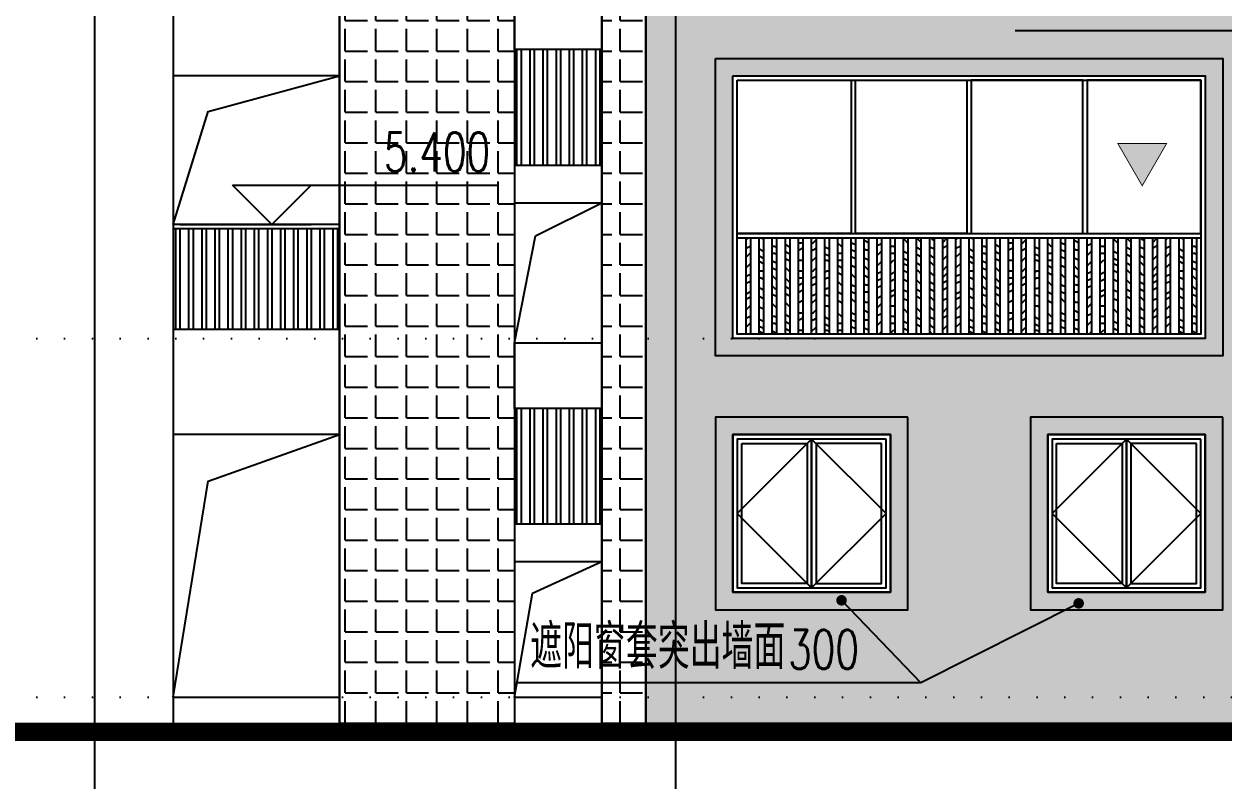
# Model space of a CAD drawing. Header units: millimetres. Extents: x -1048436 to -185795, y -983427 to 400387.
# Drawn here: x -742620 to -728902, y -742150 to -733501 of the extents above; entities that cross this region are included whole.
import ezdxf

# ---------------------------------------------------------------- set-up
doc = ezdxf.new("R2010")
doc.units = ezdxf.units.MM
doc.header["$LTSCALE"] = 500
doc.linetypes.add('A-FP_05$0$pln_L5$0$Col_L4$0$PHANTOM', pattern=[63.50000000000001, 31.75, -6.35, 6.35, -6.35, 6.35, -6.35])
doc.linetypes.add('DOT', pattern=[6.35, 0, -6.35])
for name, color, linetype in [('DIM_ELEV', 3, 'Continuous'), ('PUB_TEXT', 7, 'Continuous'), ('建-填充', 9, 'Continuous'), ('建-文字', 4, 'Continuous'), ('建-楼梯-扶手栏杆', 3, 'Continuous'), ('建-窗', 135, 'Continuous'), ('建-符号', 13, 'Continuous'), ('建-符号-引出', 150, 'Continuous'), ('楼层虚线', 1, 'Continuous')]:
    doc.layers.add(name, color=color, linetype=linetype)
doc.layers.add('建-非打-01', color=6, linetype='Continuous', plot=False)
doc.styles.add('_TCH_DIM', font='SIMPLEX', dxfattribs={"bigfont": 'GBCBIG'})

# ---------------------------------------------------------------- blocks, each defined once
blk = doc.blocks.new('jhgjds')
at = {"layer": '建-填充', "linetype": 'A-FP_05$0$pln_L5$0$Col_L4$0$PHANTOM'}
h = blk.add_hatch(dxfattribs=at)
h.set_pattern_fill('木纹01', color=256, scale=200.0000000000001, angle=-97.24752618548152)
h.set_pattern_definition([(359.9999999849308, (639.9999999999418, -1.684529706835747e-07), (800.0000002104064, 799.9999997895939), [40.00000000000001, -760.0000000000001]), (359.9999999849308, (80.00000002101297, 79.99999997904524), (800.0000002104064, 799.9999997895939), [80.00000000000001, -720.0000000000001]), (359.9999999849308, (600.0000000314903, 119.9999998422572), (800.0000002104064, 799.9999997895939), [40.00000000000001, -760.0000000000001]), (359.9999999849308, (120.0000000525615, 199.999999968335), (800.0000002104064, 799.9999997895939), [40.00000000000001, -760.0000000000001]), (359.9999999849308, (600.0000000630389, 239.9999998422572), (800.0000002104064, 799.9999997895939), [40.00000000000001, -760.0000000000001]), (359.9999999849308, (160.0000000736327, 279.9999999579741), (800.0000002104064, 799.9999997895939), [40.00000000000001, -760.0000000000001]), (359.9999999849308, (600.0000000841683, 319.9999998421408), (800.0000002104064, 799.9999997895939), [40.00000000000001, -760.0000000000001]), (359.9999999849308, (160.000000105123, 399.9999999578577), (800.0000002104064, 799.9999997895939), [40.00000000000001, -440.0000000000002, 40.00000000000001, -280.0000000000001]), (359.9999999849308, (160.0000001262524, 479.9999999578577), (800.0000002104064, 799.9999997895939), [80.00000000000001, -400.0000000000001, 40.00000000000001, -280.0000000000001]), (359.9999999849308, (120.0000001577428, 599.9999999684514), (800.0000002104064, 799.9999997895939), [40.00000000000001, -120, 40.00000000000001, -320.0000000000001, 40.00000000000001, -240.0000000000001]), (359.9999999849308, (80.00000017881393, 679.9999999789288), (800.0000002104064, 799.9999997895939), [40.00000000000001, -160, 80.00000000000001, -520.0000000000001]), (359.9999999849308, (600.0000001893495, 719.9999998422572), (800.0000002104064, 799.9999997895939), [40.00000000000001, -760.0000000000001]), (359.9999999849308, (80.00000019988511, 759.9999999790452), (800.0000002104064, 799.9999997895939), [40.00000000000001, -200.0000000000001, 40.00000000000001, -520.0000000000001]), (44.99999998493076, (-5.820766091346741e-11, 0), (2.1040645492576e-07, 800.00000001522), [113.1368, -1018.2340496]), (44.99999998493076, (680, -1.789303496479988e-07), (2.1040645492576e-07, 800.00000001522), [226.2741600000001, -905.0966896000002]), (44.99999998493076, (680.0000001051812, 399.9999998211861), (2.1040645492576e-07, 800.00000001522), [56.56800000000002, -1074.8028496]), (44.99999998493076, (1.261942088603973e-07, 480), (2.1040645492576e-07, 800.00000001522), [169.7056, -961.6652496000003]), (44.99999998493076, (680.0000001261942, 479.9999998210697), (2.1040645492576e-07, 800.00000001522), [282.84272, -848.5281296000003]), (44.99999998493076, (680.0000001577428, 599.9999998211861), (2.1040645492576e-07, 800.00000001522), [169.7056, -961.6652496000003]), (314.9999999849308, (520.0000001788139, 679.9999998633284), (800.00000001522, -2.104065401908883e-07), [56.568, -1074.8028496]), (314.9999999849308, (240.0000000105356, 39.9999999369029), (800.00000001522, -2.104065401908883e-07), [113.1368, -1018.2340496]), (314.9999999849308, (280.0000000947039, 359.9999999263091), (800.00000001522, -2.104065401908883e-07), [113.1368, -1018.2340496]), (314.9999999849308, (520.0000000525615, 199.9999998633284), (800.00000001522, -2.104065401908883e-07), [113.1368, -1018.2340496]), (314.9999999849308, (480.0000001367298, 519.9999998738058), (800.00000001522, -2.104065401908883e-07), [113.1368, -1018.2340496]), (314.9999999849308, (520.000000157801, 599.999999863212), (800.00000001522, -2.104065401908883e-07), [169.7056, -961.6652496]), (314.9999999849308, (320.0000000315486, 119.9999999158317), (800.00000001522, -2.104065401908883e-07), [169.7056, -961.6652496]), (314.9999999849308, (440.0000000420841, 159.9999998842832), (800.00000001522, -2.104065401908883e-07), [169.7056, -961.6652496]), (314.9999999849308, (320.0000001156586, 439.9999999158317), (800.00000001522, -2.104065401908883e-07), [169.7056, -961.6652496]), (314.9999999849308, (400.0000001262524, 479.999999894877), (800.00000001522, -2.104065401908883e-07), [169.7056, -961.6652496]), (26.56505118493074, (40.00000004202593, 159.9999999894062), (800.0000000000755, 1.096452137971937e-07), [89.44271200000001, -1699.411664000001]), (26.56505118493074, (640.0000000315486, 119.999999831547), (800.0000000000755, 1.096452137971937e-07), [357.77088, -1431.0835016]), (26.56505118493074, (640.0000000630389, 239.9999998316634), (800.0000000000755, 1.096452137971937e-07), [357.77088, -1431.0835016]), (26.56505118493074, (640.0000000841101, 319.9999998316634), (800.0000000000755, 1.096452137971937e-07), [357.7712000000001, -536.0000000000001, 178.888, -716.1951816000002]), (26.56505118493074, (720.0000001157168, 439.9999998107087), (800.0000000000755, 1.096452137971937e-07), [89.44271200000001, -1699.411664000001]), (26.56505118493074, (1.893495209515095e-07, 720), (800.0000000000755, 1.096452137971937e-07), [89.44271200000001, -1699.411664000001]), (26.56505118493074, (640.0000001893495, 719.9999998317799), (800.0000000000755, 1.096452137971937e-07), [178.88544, -1609.968941600001]), (333.4349487849308, (440, -1.157168298959732e-07), (800.0000000000754, -5.304584789200817e-07), [178.88544, -1609.968941600001]), (333.4349487849308, (160.0000000525615, 199.9999999578577), (800.0000000000754, -5.304584789200817e-07), [178.88544, -1609.968941600001]), (333.4349487849308, (160.000000021013, 79.99999995797407), (800.0000000000754, -5.304584789200817e-07), [89.44271200000001, -1699.4089416]), (333.4349487849308, (200.0000000736327, 279.9999999473803), (800.0000000000754, -5.304584789200817e-07), [268.3281600000001, -1520.5262216]), (333.4349487849308, (360.0000000736327, 279.9999999053543), (800.0000000000754, -5.304584789200817e-07), [178.88544, -1609.968941600001]), (333.4349487849308, (440.0000000841101, 319.9999998842832), (800.0000000000754, -5.304584789200817e-07), [178.88544, -1609.968941600001]), (333.4349487849308, (200.0000001051812, 399.9999999473803), (800.0000000000754, -5.304584789200817e-07), [89.44271200000001, -1699.4089416]), (333.4349487849308, (240.0000001261942, 479.9999999369029), (800.0000000000754, -5.304584789200817e-07), [89.44271200000001, -1699.4089416]), (333.4349487849308, (560.0000001682783, 639.9999998527346), (800.0000000000754, -5.304584789200817e-07), [89.44271200000001, -1699.4089416]), (333.4349487849308, (520.0000000947039, 359.9999998633284), (800.0000000000754, -5.304584789200817e-07), [89.44271200000001, -1699.4089416]), (333.4349487849308, (160.000000157801, 599.9999999579741), (800.0000000000754, -5.304584789200817e-07), [268.3281600000001, -1520.5262216]), (333.4349487849308, (120.0000001787557, 679.999999968335), (800.0000000000754, -5.304584789200817e-07), [178.88544, -1609.968941600001]), (333.4349487849308, (560.0000001157168, 439.9999998527346), (800.0000000000754, -5.304584789200817e-07), [89.44000000000001, -804.9600000000003, 89.44000000000001, -805.0143816000002]), (333.4349487849308, (320.0000001577428, 599.9999999158317), (800.0000000000754, -5.304584789200817e-07), [178.88544, -1609.968941600001]), (333.4349487849308, (360.0000001787557, 679.9999999053543), (800.0000000000754, -5.304584789200817e-07), [178.88544, -1609.968941600001]), (333.4349487849308, (120.0000001998269, 759.9999999685679), (800.0000000000754, -5.304584789200817e-07), [178.88544, -1609.968941600001]), (333.4349487849308, (360.0000001998269, 759.9999999053543), (800.0000000000754, -5.304584789200817e-07), [178.88544, -1609.968941600001])])
h.paths.add_polyline_path([(29550.00000576105, -102338.5798154261), (29600.00000576099, -102338.5798154263), (29600.00000576105, -103438.5798159393), (29550.00000576105, -103438.5798159392)])
h.paths.add_polyline_path([(29400.00000576099, -102338.5798154187), (29450.00000576093, -102338.5798154188), (29450.00000576099, -103438.5798159319), (29400.00000576099, -103438.5798159317)])
h.paths.add_polyline_path([(29250.00000576099, -102338.5798154112), (29300.00000576093, -102338.5798154114), (29300.00000576099, -103438.5798159244), (29250.00000576099, -103438.5798159244)])
h.paths.add_polyline_path([(29100.0000057611, -102338.5798154008), (29150.00000576099, -102338.5798154008), (29150.00000576099, -103438.5798159139), (29100.0000057611, -103438.5798159138)])
h.paths.add_polyline_path([(28950.0000057611, -102338.5798153933), (29000.00000576099, -102338.5798153934), (29000.00000576099, -103438.5798159065), (28950.0000057611, -103438.5798159064)])
h.paths.add_polyline_path([(28800.00000576105, -102338.5798153827), (28850.00000576105, -102338.5798153827), (28850.0000057611, -103438.579815896), (28800.0000057611, -103438.5798158959)])
h.paths.add_polyline_path([(28650.00000576099, -102338.5798153721), (28700.00000576099, -102338.5798153722), (28700.00000576099, -103438.5798158853), (28650.00000576105, -103438.5798158853)])
h.paths.add_polyline_path([(28500.00000576093, -102338.5798153615), (28550.00000576087, -102338.5798153616), (28550.00000576093, -103438.5798158748), (28500.00000576099, -103438.5798158747)])
h.paths.add_polyline_path([(28350.00000576087, -102338.5798153509), (28400.00000576087, -102338.5798153509), (28400.00000576087, -103438.579815864), (28350.00000576087, -103438.579815864)])
h.paths.add_polyline_path([(28200.00000576087, -102338.5798153403), (28250.00000576081, -102338.5798153405), (28250.00000576087, -103438.5798158535), (28200.00000576093, -103438.5798158536)])
h.paths.add_polyline_path([(28050.00000576087, -102338.5798152026), (28100.00000576087, -102338.5798152026), (28100.00000576087, -103438.5798157158), (28050.00000576087, -103438.5798157158)])
h.paths.add_polyline_path([(27900.00000576075, -102338.5798153192), (27950.00000576075, -102338.5798153192), (27950.00000576075, -103438.5798158322), (27900.00000576081, -103438.5798158323)])
h.paths.add_polyline_path([(27750.0000057607, -102338.5798153086), (27800.0000057607, -102338.5798153086), (27800.0000057607, -103438.5798158217), (27750.00000576075, -103438.5798158216)])
h.paths.add_polyline_path([(27600.00000576064, -102338.5798152027), (27650.00000576064, -102338.5798152026), (27650.00000576064, -103438.5798157159), (27600.00000576064, -103438.5798157158)])
h.paths.add_polyline_path([(27450.00000576064, -102338.5798152842), (27500.00000576058, -102338.5798152843), (27500.00000576064, -103438.5798157974), (27450.0000057607, -103438.5798157973)])
h.paths.add_polyline_path([(27300.00000576064, -102338.5798154008), (27350.00000576058, -102338.5798154008), (27350.00000576058, -103438.5798159139), (27300.00000576064, -103438.5798159138)])
h.paths.add_polyline_path([(27150.00000576064, -102338.5798153933), (27200.00000576058, -102338.5798153934), (27200.00000576058, -103438.5798159065), (27150.0000057607, -103438.5798159065)])
h.paths.add_polyline_path([(27000.00000576064, -102338.5798153827), (27050.00000576064, -102338.5798153828), (27050.00000576058, -103438.5798158959), (27000.00000576064, -103438.5798158959)])
h.paths.add_polyline_path([(26850.00000576058, -102338.5798153722), (26900.00000576052, -102338.5798153721), (26900.00000576058, -103438.5798158853), (26850.00000576058, -103438.5798158853)])
h.paths.add_polyline_path([(26700.00000576052, -102338.5798153615), (26750.00000576046, -102338.5798153616), (26750.00000576052, -103438.5798158747), (26700.00000576052, -103438.5798158747)])
h.paths.add_polyline_path([(26550.0000057604, -102338.5798153509), (26600.0000057604, -102338.5798153508), (26600.00000576046, -103438.5798158641), (26550.00000576046, -103438.579815864)])
h.paths.add_polyline_path([(26400.00000576046, -102338.5798153405), (26450.0000057604, -102338.5798153405), (26450.0000057604, -103438.5798158535), (26400.00000576052, -103438.5798158536)])
h.paths.add_polyline_path([(26250.0000057604, -102338.5798152026), (26300.0000057604, -102338.5798152026), (26300.0000057604, -103438.5798157158), (26250.00000576046, -103438.5798157158)])
h.paths.add_polyline_path([(26100.00000576035, -102338.5798153192), (26150.00000576029, -102338.5798153192), (26150.00000576035, -103438.5798158323), (26100.0000057604, -103438.5798158322)])
h.paths.add_polyline_path([(25950.00000576029, -102338.5798153084), (26000.00000576023, -102338.5798153086), (26000.00000576029, -103438.5798158217), (25950.00000576029, -103438.5798158217)])
h.paths.add_polyline_path([(25800.00000576017, -102338.5798152026), (25850.00000576017, -102338.5798152027), (25850.00000576017, -103438.5798157159), (25800.00000576023, -103438.5798157158)])
h.paths.add_polyline_path([(25650.00000576023, -102338.5798152842), (25700.00000576017, -102338.5798152842), (25700.00000576017, -103438.5798157974), (25650.00000576023, -103438.5798157974)])
h.paths.add_polyline_path([(25500.00000576023, -102338.5798152768), (25550.00000576017, -102338.5798152769), (25550.00000576017, -103438.5798157899), (25500.00000576029, -103438.5798157899)])
h.paths.add_polyline_path([(25350.00000576023, -102338.5798152661), (25400.00000576023, -102338.5798152662), (25400.00000576017, -103438.5798157793), (25350.00000576029, -103438.5798157792)])
h.paths.add_polyline_path([(25200.00000576017, -102338.5798152101), (25250.00000576006, -102338.5798152101), (25250.00000576011, -103438.5798157231), (25200.00000576017, -103438.5798157231)])
h.paths.add_polyline_path([(25050.00000576017, -102338.5798152027), (25100.00000576011, -102338.5798152027), (25100.00000576017, -103438.5798157159), (25050.00000576017, -103438.5798157159)])
h.paths.add_polyline_path([(24900.00000576006, -102338.5798152343), (24950.00000576006, -102338.5798152343), (24950.00000576006, -103438.5798157474), (24900.00000576006, -103438.5798157473)])
h.paths.add_polyline_path([(24750.00000576006, -102338.5798152238), (24800.00000575994, -102338.5798152238), (24800.00000575994, -103438.579815737), (24750.00000576, -103438.579815737)])
h.paths.add_polyline_path([(24600.00000576006, -102338.5798152098), (24650.00000575994, -102338.57981521), (24650.00000575994, -103438.579815723), (24600.00000576006, -103438.5798157229)])
h.paths.add_polyline_path([(24450.00000576, -102338.5798152025), (24500.00000576, -102338.5798152026), (24500.00000576, -103438.5798157157), (24450.00000576006, -103438.5798157156)])
for p, q in [((24350.00000584766, -102288.5798151989), (29650.00001019303, -102288.5798156034)), ((29699.56021870842, -102288.5798156073), (29700.00001019298, -102288.5798156072)), ((24350.00000584387, -102338.5798151948), (29650.00001018919, -102338.5798155994)), ((29699.56021870463, -102338.5798156032), (29700.00001019303, -102338.5798156031))]:
    blk.add_line(p, q)
for points in [[(24450.00000576, -102338.5798152025), (24500.00000576, -102338.5798152026), (24500.00000576, -103438.5798157157), (24450.00000576006, -103438.5798157156)], [(24600.00000576006, -102338.5798152098), (24650.00000575994, -102338.57981521), (24650.00000575994, -103438.579815723), (24600.00000576006, -103438.5798157229)], [(24750.00000576006, -102338.5798152238), (24800.00000575994, -102338.5798152238), (24800.00000575994, -103438.579815737), (24750.00000576, -103438.579815737)], [(24900.00000576006, -102338.5798152343), (24950.00000576006, -102338.5798152343), (24950.00000576006, -103438.5798157474), (24900.00000576006, -103438.5798157473)], [(25050.00000576017, -102338.5798152027), (25100.00000576011, -102338.5798152027), (25100.00000576017, -103438.5798157159), (25050.00000576017, -103438.5798157159)], [(25200.00000576017, -102338.5798152101), (25250.00000576006, -102338.5798152101), (25250.00000576011, -103438.5798157231), (25200.00000576017, -103438.5798157231)], [(25350.00000576023, -102338.5798152661), (25400.00000576023, -102338.5798152662), (25400.00000576017, -103438.5798157793), (25350.00000576029, -103438.5798157792)], [(25500.00000576023, -102338.5798152768), (25550.00000576017, -102338.5798152769), (25550.00000576017, -103438.5798157899), (25500.00000576029, -103438.5798157899)], [(25650.00000576023, -102338.5798152842), (25700.00000576017, -102338.5798152842), (25700.00000576017, -103438.5798157974), (25650.00000576023, -103438.5798157974)], [(25800.00000576017, -102338.5798152026), (25850.00000576017, -102338.5798152027), (25850.00000576017, -103438.5798157159), (25800.00000576023, -103438.5798157158)], [(25950.00000576029, -102338.5798153084), (26000.00000576023, -102338.5798153086), (26000.00000576029, -103438.5798158217), (25950.00000576029, -103438.5798158217)], [(26100.00000576035, -102338.5798153192), (26150.00000576029, -102338.5798153192), (26150.00000576035, -103438.5798158323), (26100.0000057604, -103438.5798158322)], [(26250.0000057604, -102338.5798152026), (26300.0000057604, -102338.5798152026), (26300.0000057604, -103438.5798157158), (26250.00000576046, -103438.5798157158)], [(26400.00000576046, -102338.5798153405), (26450.0000057604, -102338.5798153405), (26450.0000057604, -103438.5798158535), (26400.00000576052, -103438.5798158536)], [(26550.0000057604, -102338.5798153509), (26600.0000057604, -102338.5798153508), (26600.00000576046, -103438.5798158641), (26550.00000576046, -103438.579815864)], [(26700.00000576052, -102338.5798153615), (26750.00000576046, -102338.5798153616), (26750.00000576052, -103438.5798158747), (26700.00000576052, -103438.5798158747)], [(26850.00000576058, -102338.5798153722), (26900.00000576052, -102338.5798153721), (26900.00000576058, -103438.5798158853), (26850.00000576058, -103438.5798158853)], [(27000.00000576064, -102338.5798153827), (27050.00000576064, -102338.5798153828), (27050.00000576058, -103438.5798158959), (27000.00000576064, -103438.5798158959)], [(27150.00000576064, -102338.5798153933), (27200.00000576058, -102338.5798153934), (27200.00000576058, -103438.5798159065), (27150.0000057607, -103438.5798159065)], [(27300.00000576064, -102338.5798154008), (27350.00000576058, -102338.5798154008), (27350.00000576058, -103438.5798159139), (27300.00000576064, -103438.5798159138)], [(27450.00000576064, -102338.5798152842), (27500.00000576058, -102338.5798152843), (27500.00000576064, -103438.5798157974), (27450.0000057607, -103438.5798157973)], [(27600.00000576064, -102338.5798152027), (27650.00000576064, -102338.5798152026), (27650.00000576064, -103438.5798157159), (27600.00000576064, -103438.5798157158)], [(27750.0000057607, -102338.5798153086), (27800.0000057607, -102338.5798153086), (27800.0000057607, -103438.5798158217), (27750.00000576075, -103438.5798158216)], [(27900.00000576075, -102338.5798153192), (27950.00000576075, -102338.5798153192), (27950.00000576075, -103438.5798158322), (27900.00000576081, -103438.5798158323)], [(28050.00000576087, -102338.5798152026), (28100.00000576087, -102338.5798152026), (28100.00000576087, -103438.5798157158), (28050.00000576087, -103438.5798157158)], [(28200.00000576087, -102338.5798153403), (28250.00000576081, -102338.5798153405), (28250.00000576087, -103438.5798158535), (28200.00000576093, -103438.5798158536)], [(28350.00000576087, -102338.5798153509), (28400.00000576087, -102338.5798153509), (28400.00000576087, -103438.579815864), (28350.00000576087, -103438.579815864)], [(28500.00000576093, -102338.5798153615), (28550.00000576087, -102338.5798153616), (28550.00000576093, -103438.5798158748), (28500.00000576099, -103438.5798158747)], [(28650.00000576099, -102338.5798153721), (28700.00000576099, -102338.5798153722), (28700.00000576099, -103438.5798158853), (28650.00000576105, -103438.5798158853)], [(28800.00000576105, -102338.5798153827), (28850.00000576105, -102338.5798153827), (28850.0000057611, -103438.579815896), (28800.0000057611, -103438.5798158959)], [(28950.0000057611, -102338.5798153933), (29000.00000576099, -102338.5798153934), (29000.00000576099, -103438.5798159065), (28950.0000057611, -103438.5798159064)], [(29100.0000057611, -102338.5798154008), (29150.00000576099, -102338.5798154008), (29150.00000576099, -103438.5798159139), (29100.0000057611, -103438.5798159138)], [(29250.00000576099, -102338.5798154112), (29300.00000576093, -102338.5798154114), (29300.00000576099, -103438.5798159244), (29250.00000576099, -103438.5798159244)], [(29400.00000576099, -102338.5798154187), (29450.00000576093, -102338.5798154188), (29450.00000576099, -103438.5798159319), (29400.00000576099, -103438.5798159317)], [(29550.00000576105, -102338.5798154261), (29600.00000576099, -102338.5798154263), (29600.00000576105, -103438.5798159393), (29550.00000576105, -103438.5798159392)]]:
    blk.add_lwpolyline(points, close=True)
at = {"layer": '建-窗', "linetype": 'Continuous'}
blk.add_line((26975.00000815396, -100538.5798158938), (26975.00000802038, -102288.5798153994), dxfattribs=at)
for points in [[(24100.00000600022, -100288.5798156895), (29900.0000103456, -100288.5798161017), (29900.00001008628, -103688.5798161019), (24100.00000574085, -103688.5798156897)], [(24300.00000598503, -100488.5798157048), (29700.00001033029, -100488.5798160865), (29700.00001010142, -103488.5798160863), (24300.00000575616, -103488.579815705)], [(24350.00000598124, -100538.5798157083), (29650.00001032656, -100538.5798160828), (29650.0000101052, -103438.5798160828), (24350.00000575994, -103438.5798157083)], [(24350.0000059813, -100538.5798157087), (25650.00000706775, -100538.5798157087), (25650.00000706781, -102288.5798152981), (24350.00000598124, -102288.5798152981)], [(25700.00000706775, -100538.5798158022), (26975.00000802043, -100538.5798158022), (26975.00000802049, -102288.5798153993), (25700.00000706775, -102288.5798153993)], [(28300.00000924006, -100538.5798160007), (27025.00000828737, -100538.5798158061), (27025.0000080202, -102288.5798154031), (28300.00000897294, -102288.5798155977)], [(29650.00001032645, -100538.5798161132), (28350.00000924, -100538.5798159147), (28350.00000897289, -102288.5798155043), (29650.00001005939, -102288.5798157026)]]:
    blk.add_lwpolyline(points, close=True, dxfattribs=at)
blk = doc.blocks.new('hgfhfgd')
at = {"layer": '建-窗', "linetype": 'Continuous'}
blk.add_line((31999.99999885354, -47165.44875126961), (31999.9999988536, -48865.44875126984), dxfattribs=at)
for points in [[(32899.99999883556, -47115.44875126972), (31099.99999887164, -47115.44875126961), (31099.99999887159, -48915.44875126949), (32899.99999883544, -48915.44875126972)], [(31149.99999887164, -47165.44875126961), (31999.99999885354, -47165.44875126961), (31999.9999988536, -48865.44875126984), (31149.99999887176, -48865.44875126972)], [(31999.99999885354, -47165.44875126984), (32849.99999883556, -47165.44875126972), (32849.99999883567, -48865.44875126984), (31999.9999988536, -48865.44875126972)], [(31199.9999988717, -47215.44875126972), (31949.9999988536, -47215.44875126972), (31949.99999885354, -48815.44875126961), (31199.99999887176, -48815.44875126961)], [(32799.99999883544, -47215.44875126879), (32049.99999885354, -47215.44875126937), (32049.99999885552, -48815.44875126972), (32799.99999883742, -48815.44875126868)]]:
    blk.add_lwpolyline(points, close=True, dxfattribs=at)
for points in [[(31999.99999885354, -47165.44875126961), (31149.99999887176, -48015.44875126984), (31999.9999988536, -48865.44875126984)], [(31999.99999885348, -47165.44875126972), (32849.99999883637, -48015.44875126856), (31999.99999885564, -48865.44875126996)]]:
    blk.add_lwpolyline(points, dxfattribs=at)
blk = doc.blocks.new('jiuyuanchuang')
at = {"layer": '建-符号'}
h = blk.add_hatch(color=8, dxfattribs=at)
h.dxf.hatch_style = 1
h.paths.add_polyline_path([(4207218.254510779, -3799772.327757978), (4207497.733693653, -3799288.255613585), (4206938.77532791, -3799288.255613586)])
at = {"layer": '建-符号', "color": 0, "const_width": 10}
blk.add_lwpolyline([(4207218.254510779, -3799772.327757978), (4207497.733693653, -3799288.255613585), (4206938.77532791, -3799288.255613586), (4207218.254510779, -3799772.327757978)], dxfattribs=at)

msp = doc.modelspace()

# ---------------------------------------------------------------- hatches: boundary and pattern name
at = {"layer": '建-填充', "linetype": 'A-FP_05$0$pln_L5$0$Col_L4$0$PHANTOM'}
h = msp.add_hatch(dxfattribs=at)
h.set_pattern_fill('ANGLE', color=256, scale=100, angle=-97.24752618074096)
h.set_pattern_definition([(3.649384344284647e-10, (-755012.6805039402, -741492.9142838551), (-2.224730621946946e-09, 349.2500000000001), [253.9999999999999, -95.24999999999997]), (90, (-755012.6805039402, -741492.9142838551), (-349.2500000000001, -2.224709305664874e-09), [253.9999999999999, -95.24999999999994])])
h.paths.add_polyline_path([(-737012.6805049275, -741492.914283625), (-739012.6805041122, -741492.9142837523), (-739012.6805042592, -718592.9142837527), (-735512.6805043491, -718592.9142837299), (-735512.6805042005, -741492.9142837296), (-736012.6805035396, -741492.914283733), (-736012.680504069, -724492.9142837328), (-737012.6805054571, -724492.914283625)])
h = msp.add_hatch(dxfattribs=at)
h.set_pattern_fill('木纹01', color=256, scale=200, angle=-97.24752618074096)
h.set_pattern_definition([(359.9999999896713, (-728175.398652747, -637704.3344699497), (800.0000001442161, 799.999999855784), [40, -760]), (359.9999999896713, (-728735.3986527326, -637624.3344698487), (800.0000001442161, 799.999999855784), [80, -720]), (359.9999999896713, (-728215.3986527255, -637584.3344699424), (800.0000001442161, 799.999999855784), [40, -760]), (359.9999999896713, (-728695.398652711, -637504.3344698559), (800.0000001442161, 799.999999855784), [40, -760]), (359.9999999896713, (-728215.3986527039, -637464.3344699424), (800.0000001442161, 799.999999855784), [40, -760]), (359.9999999896713, (-728655.3986526967, -637424.3344698631), (800.0000001442161, 799.999999855784), [40, -760]), (359.9999999896713, (-728215.3986526894, -637384.3344699424), (800.0000001442161, 799.999999855784), [40, -760]), (359.9999999896713, (-728655.3986526751, -637304.3344698631), (800.0000001442161, 799.999999855784), [40, -440.0000000000001, 40, -280]), (359.9999999896713, (-728655.3986526605, -637224.3344698631), (800.0000001442161, 799.999999855784), [80, -400, 40, -280]), (359.9999999896713, (-728695.398652639, -637104.3344698559), (800.0000001442161, 799.999999855784), [40, -120, 40, -320, 40, -240]), (359.9999999896713, (-728735.3986526245, -637024.3344698487), (800.0000001442161, 799.999999855784), [40, -160, 80, -520]), (359.9999999896713, (-728215.3986526174, -636984.3344699424), (800.0000001442161, 799.999999855784), [40, -760]), (359.9999999896713, (-728735.3986526101, -636944.3344698487), (800.0000001442161, 799.999999855784), [40, -200, 40, -520]), (44.99999998967129, (-728815.398652747, -637704.3344698342), (1.442161021714128e-07, 800.0000000152199), [113.1368, -1018.2340496]), (44.99999998967129, (-728135.398652747, -637704.3344699569), (1.442161021714128e-07, 800.0000000152199), [226.27416, -905.0966896]), (44.99999998967129, (-728135.398652675, -637304.3344699568), (1.442161021714128e-07, 800.0000000152199), [56.568, -1074.8028496]), (44.99999998967129, (-728815.3986526607, -637224.3344698342), (1.442161021714128e-07, 800.0000000152199), [169.7056, -961.6652496]), (44.99999998967129, (-728135.3986526607, -637224.3344699568), (1.442161021714128e-07, 800.0000000152199), [282.84272, -848.5281296]), (44.99999998967129, (-728135.398652639, -637104.3344699568), (1.442161021714128e-07, 800.0000000152199), [169.7056, -961.6652496]), (314.9999999896713, (-728295.3986526246, -637024.3344699279), (800.0000000152199, -1.442161874365411e-07), [56.568, -1074.8028496]), (314.9999999896713, (-728575.3986527399, -637664.3344698774), (800.0000000152199, -1.442161874365411e-07), [113.1368, -1018.2340496]), (314.9999999896713, (-728535.3986526822, -637344.3344698846), (800.0000000152199, -1.442161874365411e-07), [113.1368, -1018.2340496]), (314.9999999896713, (-728295.3986527111, -637504.3344699279), (800.0000000152199, -1.442161874365411e-07), [113.1368, -1018.2340496]), (314.9999999896713, (-728335.3986526534, -637184.3344699207), (800.0000000152199, -1.442161874365411e-07), [113.1368, -1018.2340496]), (314.9999999896713, (-728295.398652639, -637104.3344699279), (800.0000000152199, -1.442161874365411e-07), [169.7056, -961.6652495999999]), (314.9999999896713, (-728495.3986527255, -637584.3344698919), (800.0000000152199, -1.442161874365411e-07), [169.7056, -961.6652495999999]), (314.9999999896713, (-728375.3986527182, -637544.3344699135), (800.0000000152199, -1.442161874365411e-07), [169.7056, -961.6652495999999]), (314.9999999896713, (-728495.3986526678, -637264.3344698919), (800.0000000152199, -1.442161874365411e-07), [169.7056, -961.6652495999999]), (314.9999999896713, (-728415.3986526607, -637224.3344699063), (800.0000000152199, -1.442161874365411e-07), [169.7056, -961.6652495999999]), (26.56505118967129, (-728775.3986527183, -637544.3344698416), (800.0000000000753, 1.75835566551541e-07), [89.442712, -1699.411664]), (26.56505118967129, (-728175.3986527254, -637584.3344699496), (800.0000000000753, 1.75835566551541e-07), [357.7708799999999, -1431.0835016]), (26.56505118967129, (-728175.3986527039, -637464.3344699496), (800.0000000000753, 1.75835566551541e-07), [357.7708799999999, -1431.0835016]), (26.56505118967129, (-728175.3986526894, -637384.3344699496), (800.0000000000753, 1.75835566551541e-07), [357.7712, -536, 178.888, -716.1951816000001]), (26.56505118967129, (-728095.3986526679, -637264.334469964), (800.0000000000753, 1.75835566551541e-07), [89.442712, -1699.411664]), (26.56505118967129, (-728815.3986526174, -636984.3344698342), (800.0000000000753, 1.75835566551541e-07), [89.442712, -1699.411664]), (26.56505118967129, (-728175.3986526174, -636984.3344699495), (800.0000000000753, 1.75835566551541e-07), [178.88544, -1609.9689416]), (333.4349487896713, (-728375.3986527472, -637704.3344699136), (800.0000000000751, -4.642681119548797e-07), [178.88544, -1609.9689416]), (333.4349487896713, (-728655.3986527111, -637504.3344698631), (800.0000000000751, -4.642681119548797e-07), [178.88544, -1609.9689416]), (333.4349487896713, (-728655.3986527327, -637624.3344698631), (800.0000000000751, -4.642681119548797e-07), [89.442712, -1699.4089416]), (333.4349487896713, (-728615.3986526966, -637424.3344698703), (800.0000000000751, -4.642681119548797e-07), [268.32816, -1520.5262216]), (333.4349487896713, (-728455.3986526966, -637424.3344698991), (800.0000000000751, -4.642681119548797e-07), [178.88544, -1609.9689416]), (333.4349487896713, (-728375.3986526894, -637384.3344699135), (800.0000000000751, -4.642681119548797e-07), [178.88544, -1609.9689416]), (333.4349487896713, (-728615.398652675, -637304.3344698703), (800.0000000000751, -4.642681119548797e-07), [89.442712, -1699.4089416]), (333.4349487896713, (-728575.3986526607, -637224.3344698775), (800.0000000000751, -4.642681119548797e-07), [89.442712, -1699.4089416]), (333.4349487896713, (-728255.3986526318, -637064.3344699352), (800.0000000000751, -4.642681119548797e-07), [89.442712, -1699.4089416]), (333.4349487896713, (-728295.3986526822, -637344.3344699279), (800.0000000000751, -4.642681119548797e-07), [89.442712, -1699.4089416]), (333.4349487896713, (-728655.3986526389, -637104.334469863), (800.0000000000751, -4.642681119548797e-07), [268.32816, -1520.5262216]), (333.4349487896713, (-728695.3986526246, -637024.3344698559), (800.0000000000751, -4.642681119548797e-07), [178.88544, -1609.9689416]), (333.4349487896713, (-728255.3986526678, -637264.3344699352), (800.0000000000751, -4.642681119548797e-07), [89.44, -804.96, 89.44, -805.0143816]), (333.4349487896713, (-728495.398652639, -637104.334469892), (800.0000000000751, -4.642681119548797e-07), [178.88544, -1609.9689416]), (333.4349487896713, (-728455.3986526246, -637024.3344698992), (800.0000000000751, -4.642681119548797e-07), [178.88544, -1609.9689416]), (333.4349487896713, (-728695.3986526101, -636944.3344698558), (800.0000000000751, -4.642681119548797e-07), [178.88544, -1609.9689416]), (333.4349487896713, (-728455.3986526101, -636944.3344698991), (800.0000000000751, -4.642681119548797e-07), [178.88544, -1609.9689416])])
h.paths.add_polyline_path([(-735512.680504261, -732092.9142837294), (-722515.3986540356, -732092.9142836453), (-722515.3986539752, -741492.9142836452), (-735512.6805042007, -741492.9142837294)])
h.paths.add_polyline_path([(-732715.3986488406, -738192.9142834974), (-734515.3986488406, -738192.9142835088), (-734515.3986488293, -739992.9142835089), (-732715.3986488291, -739992.9142834976)], flags=16)
h.paths.add_polyline_path([(-734515.398637421, -734092.9142828519), (-729115.8384245615, -734092.9142836115), (-729115.8384250005, -737092.9142836123), (-734515.3986378598, -737092.9142828527)], flags=16)
h.paths.add_polyline_path([(-729115.398608617, -738192.9142837488), (-730915.398608617, -738192.9142837602), (-730915.3986086056, -739992.9142837606), (-729115.3986086055, -739992.9142837491)], flags=16)
h.paths.add_polyline_path([(-728515.3986794534, -734092.9142837909), (-726715.3986794534, -734092.914284054), (-726715.3986797165, -735892.9142840543), (-728515.3986797167, -735892.914283791)], flags=16)
h.paths.add_polyline_path([(-724915.3986392298, -734092.9142840428), (-723115.3986392296, -734092.9142843061), (-723115.3986394929, -735892.9142843063), (-724915.3986394932, -735892.9142840432)], flags=16)
h.paths.add_polyline_path([(-723115.3986506494, -738192.9142836493), (-728515.3986548786, -738192.9142836535), (-728515.3986548595, -741192.9142836544), (-723115.3986506303, -741192.9142836503)], flags=16)

# ---------------------------------------------------------------- linework, layer by layer
for p, q in [((-739012.6805042601, -718592.9142837528), (-739012.6805041122, -741492.9142837517)), ((-735512.6805043491, -718592.9142837301), (-735512.680504201, -741492.9142837292)), ((-740912.6805040906, -727592.9142837707), (-740912.680504001, -741492.9142837641)), ((-737012.6805050019, -729992.9142836249), (-737012.6805049276, -741492.914283625)), ((-736012.6805036138, -729992.9142837327), (-736012.6805035395, -741492.9142837329)), ((-739012.6805054349, -734092.9142045227), (-740912.6805040489, -734092.9142045352)), ((-739012.6805054347, -734092.9142837517), (-740912.6805040487, -734092.914283764)), ((-737012.6805049689, -735112.9142838148), (-736012.6805037356, -735112.9142837324)), ((-737012.6805049661, -735542.9142838151), (-736012.6805037002, -735542.9142837324)), ((-739012.6805054154, -736992.9142837515), (-740912.6805040294, -736992.9142837639)), ((-739012.6805054084, -738192.9142045227), (-740912.6805040223, -738192.914204535)), ((-737012.6805046297, -739212.9142838151), (-736012.6805033966, -739212.9142837327)), ((-737012.6805046271, -739642.9142838153), (-736012.680503361, -739642.9142837327)), ((-740912.680504003, -741192.9142837639), (-739012.6805053889, -741192.9142837515)), ((-737012.6805049296, -741192.9142836249), (-736012.6805035416, -741192.9142837327)), ((-760891.9882187052, -741492.9142832891), (-669551.6091528186, -741492.9142833028))]:
    msp.add_line(p, q)
for points in [[(-737012.6805049275, -741492.914283625), (-739012.6805041122, -741492.9142837523), (-739012.6805042592, -718592.9142837527), (-735512.6805043491, -718592.9142837299), (-735512.6805042005, -741492.9142837296), (-736012.6805035396, -741492.914283733), (-736012.680504069, -724492.9142837328), (-737012.6805054571, -724492.914283625)], [(-735512.680504261, -732092.9142837294), (-722515.3986540356, -732092.9142836453), (-722515.3986539752, -741492.9142836452), (-735512.6805042007, -741492.9142837294)], [(-737012.680505295, -733042.9142838152), (-736012.6805039069, -733042.9142837324), (-736012.6805038449, -733792.9142837324), (-737012.680505233, -733792.914283815)], [(-734515.398637421, -734092.9142828519), (-729115.8384245615, -734092.9142836115), (-729115.8384250005, -737092.9142836123), (-734515.3986378598, -737092.9142828527)], [(-737012.6805049559, -737142.9142838151), (-736012.6805035677, -737142.9142837324), (-736012.6805035057, -737892.9142837323), (-737012.6805048939, -737892.9142838151)], [(-732515.3986488419, -737992.9142834961), (-734715.3986488419, -737992.9142835101), (-734715.398648828, -740192.9142835102), (-732515.3986488278, -740192.9142834963)], [(-728915.3986086183, -737992.9142837476), (-731115.3986086183, -737992.9142837615), (-731115.3986086043, -740192.9142837619), (-728915.3986086042, -740192.9142837478)], [(-732715.3986488406, -738192.9142834974), (-734515.3986488406, -738192.9142835088), (-734515.3986488293, -739992.9142835089), (-732715.3986488291, -739992.9142834976)], [(-729115.398608617, -738192.9142837488), (-730915.398608617, -738192.9142837602), (-730915.3986086056, -739992.9142837606), (-729115.3986086055, -739992.9142837491)]]:
    msp.add_lwpolyline(points, close=True)
for points in [[(-740912.6805040531, -735792.9142837642), (-740513.3919268785, -734500.5039685253), (-739012.68050416, -734092.9142837516)], [(-737012.680505063, -737142.9142838151), (-736771.0923673633, -735920.7790605853), (-736012.6805037248, -735542.9142837324)], [(-740912.6805040031, -741192.9142837641), (-740513.3919268512, -738723.2057478597), (-739012.6805054083, -738192.9142045229)], [(-737012.6805049296, -741192.9142833034), (-736808.304000958, -740005.4997262739), (-736012.6805035973, -739642.9142837327)]]:
    msp.add_lwpolyline(points)
at = {"const_width": 200}
msp.add_lwpolyline([(-764523.3259802073, -741592.9142833119), (-667991.7249272999, -741592.9142832932)], dxfattribs=at)
at = {"layer": 'DIM_ELEV'}
for p, q in [((-739787.6805040523, -735792.9142837634), (-740237.6805040523, -735342.9142837634)), ((-740237.6805040523, -735342.9142837634), (-737200.1805040523, -735342.9142837634)), ((-739787.6805040523, -735792.9142837634), (-739337.6805040523, -735342.9142837634)), ((-740837.6805040523, -735792.9142837634), (-739337.6805040523, -735792.9142837634))]:
    msp.add_line(p, q, dxfattribs=at)
at = {"layer": '建-楼梯-扶手栏杆'}
for p, q in [((-736987.680503585, -733792.9142838127), (-736987.6805035583, -735112.914283738)), ((-736937.6805035851, -733792.9142838087), (-736937.680503558, -735112.9142837377)), ((-736837.6805035849, -733792.9142838004), (-736837.6805035581, -735112.9142837371)), ((-736787.680503585, -733792.9142837962), (-736787.6805035579, -735112.9142837367)), ((-736687.6805035848, -733792.914283788), (-736687.680503558, -735112.9142837361)), ((-736637.6805035849, -733792.9142837838), (-736637.6805035581, -735112.9142837358)), ((-736537.680503585, -733792.9142837755), (-736537.6805035581, -735112.9142837352)), ((-736487.680503585, -733792.9142837714), (-736487.6805035581, -735112.914283735)), ((-736387.680503585, -733792.9142837632), (-736387.6805035581, -735112.914283734)), ((-736387.68028806, -733792.9142837632), (-736387.680287849, -735112.9142846925)), ((-736337.680503585, -733792.914283759), (-736337.6805035579, -735112.914283734)), ((-736337.6802880598, -733792.914283759), (-736337.6802878489, -735112.9142846843)), ((-736237.68028806, -733792.9142837507), (-736237.6802878493, -735112.9142846685)), ((-736187.6802880598, -733792.9142837465), (-736187.680287849, -735112.9142846605)), ((-736087.6802880598, -733792.9142837382), (-736087.680287849, -735112.9142846446)), ((-736037.68028806, -733792.9142837342), (-736037.6802878492, -735112.9142846366)), ((-739012.680505439, -735792.9142837517), (-740912.6805040529, -735792.9142837639)), ((-739012.6805054387, -735842.9142837516), (-740912.6805040527, -735842.9142837639)), ((-740887.6805040523, -735842.9142837637), (-740887.680504029, -736992.9142837634)), ((-740837.6805040523, -735842.9142837634), (-740837.6805040292, -736992.9142837632)), ((-740737.6805040524, -735842.9142837627), (-740737.6805040292, -736992.9142837625)), ((-740687.6805040524, -735842.9142837625), (-740687.6805040292, -736992.9142837622)), ((-740587.6805040527, -735842.9142837618), (-740587.6805040293, -736992.9142837616)), ((-740537.6805040527, -735842.9142837614), (-740537.6805040294, -736992.9142837613)), ((-740437.6805040527, -735842.9142837607), (-740437.6805040295, -736992.9142837607)), ((-740387.6805040527, -735842.9142837606), (-740387.6805040295, -736992.9142837604)), ((-740287.6805040529, -735842.9142837599), (-740287.6805040295, -736992.9142837597)), ((-740237.6805040527, -735842.9142837595), (-740237.6805040294, -736992.9142837593)), ((-740137.6805040527, -735842.9142837588), (-740137.6805040294, -736992.9142837587)), ((-740087.6805040527, -735842.9142837586), (-740087.6805040294, -736992.9142837585)), ((-739987.6805040527, -735842.914283758), (-739987.6805040294, -736992.9142837578)), ((-739937.6805040527, -735842.9142837577), (-739937.6805040294, -736992.9142837574)), ((-739837.6805040527, -735842.9142837569), (-739837.6805040294, -736992.9142837566)), ((-739787.6805040527, -735842.9142837565), (-739787.6805040294, -736992.9142837565)), ((-739687.6805040527, -735842.9142837559), (-739687.6805040294, -736992.9142837558)), ((-739637.6805040526, -735842.9142837558), (-739637.6805040294, -736992.9142837555)), ((-739537.6805040527, -735842.914283755), (-739537.6805040294, -736992.9142837549)), ((-739487.6805040528, -735842.9142837547), (-739487.6805040294, -736992.9142837545)), ((-739387.6805040528, -735842.9142837541), (-739387.6805040294, -736992.9142837538)), ((-739337.6805040527, -735842.9142837537), (-739337.6805040294, -736992.9142837535)), ((-739237.6805040527, -735842.9142837531), (-739237.6805040294, -736992.914283753)), ((-739187.6805040527, -735842.9142837528), (-739187.6805040294, -736992.9142837527)), ((-739087.6805040527, -735842.9142837521), (-739087.6805040293, -736992.9142837519)), ((-739037.6805040528, -735842.9142837517), (-739037.6805040294, -736992.9142837516)), ((-736987.6805036147, -737892.914283813), (-736987.6805035879, -739212.9142837382)), ((-736937.6805036148, -737892.9142838089), (-736937.6805035877, -739212.9142837379)), ((-736837.6805036146, -737892.9142838006), (-736837.6805035878, -739212.9142837373)), ((-736787.6805036147, -737892.9142837964), (-736787.6805035876, -739212.914283737)), ((-736687.6805036145, -737892.9142837882), (-736687.6805035877, -739212.9142837364)), ((-736637.6805036146, -737892.914283784), (-736637.6805035878, -739212.914283736)), ((-736537.6805036147, -737892.9142837757), (-736537.6805035878, -739212.9142837354)), ((-736487.6805036147, -737892.9142837716), (-736487.6805035878, -739212.9142837352)), ((-736387.6805036147, -737892.9142837634), (-736387.6805035878, -739212.9142837343)), ((-736387.6802880897, -737892.9142837634), (-736387.6802878787, -739212.9142846927)), ((-736337.6805036147, -737892.9142837592), (-736337.6805035876, -739212.9142837343)), ((-736337.6802880894, -737892.9142837592), (-736337.6802878786, -739212.9142846846)), ((-736237.6802880897, -737892.9142837509), (-736237.680287879, -739212.9142846687)), ((-736187.6802880894, -737892.9142837467), (-736187.6802878787, -739212.9142846607)), ((-736087.6802880894, -737892.9142837385), (-736087.6802878787, -739212.9142846449)), ((-736037.6802880897, -737892.9142837344), (-736037.6802878788, -739212.9142846368))]:
    msp.add_line(p, q, dxfattribs=at)
at = {"layer": '建-符号-引出'}
for p, q in [((-726666.6381198711, -733578.8228620641), (-731288.8000100824, -733578.8228620641)), ((-733273.3802957222, -740085.895929963), (-732368.371665447, -741027.1113239123)), ((-730562.9748776745, -740120.389988708), (-732368.371665447, -741027.1113239123)), ((-730562.9748776745, -740120.389988708), (-732368.371665447, -741027.1113239123)), ((-732368.371665447, -741027.1113239123), (-736990.5335556583, -741027.1113239123))]:
    msp.add_line(p, q, dxfattribs=at)
at = {"layer": '建-符号-引出', "const_width": 60}
for points in [[(-733294.173483532, -740064.2708671722, 1), (-733252.5871079123, -740107.5209927538, 1)], [(-730536.1659996472, -740106.9258118329, 1), (-730589.7837557017, -740133.854165583, 1)], [(-730536.1659996472, -740106.9258118329, 1), (-730589.7837557017, -740133.854165583, 1)]]:
    msp.add_lwpolyline(points, format="xyb", close=True, dxfattribs=at)
at = {"layer": '建-非打-01'}
for p, q in [((-741812.6805040659, -722005.3674221789), (-741812.6805039303, -743021.6581298349)), ((-735172.1126747177, -722005.3674221372), (-735172.112674582, -743021.6581297927))]:
    msp.add_line(p, q, dxfattribs=at)
at = {"layer": '楼层虚线', "linetype": 'DOT', "ltscale": 0.1}
for p, q in [((-763116.5150165311, -737092.9142833038), (-733011.7306890818, -737092.9142837143)), ((-763116.5150163409, -741192.9142833037), (-669551.6091528204, -741192.9142833028))]:
    msp.add_line(p, q, dxfattribs=at)

# ---------------------------------------------------------------- block references
msp.add_blockref('jhgjds', (-758815.3986363735, -633604.3344654466))
at = {"xscale": -1, "rotation": 239.9999999999741}
msp.add_blockref('jiuyuanchuang', (456974.3191212517, -6278308.87083203), dxfattribs=at)
at = {"xscale": -1}
for p in [(-701615.3986502695, -691077.4655320292), (-698015.3986100459, -691077.4655322806)]:
    msp.add_blockref('hgfhfgd', p, dxfattribs=at)

# ---------------------------------------------------------------- texts
at = {"layer": 'PUB_TEXT', "style": '_TCH_DIM', "width": 0.7058823529411765}
msp.add_text('5.400', height=446.25, dxfattribs=at).set_placement((-738505.1805040523, -735185.4142837634))
at = {"layer": '建-文字', "style": '_TCH_DIM'}
msp.add_text('遮阳窗套突出墙面', height=506.3829787234042, dxfattribs=at).set_placement((-736833.0335556583, -740869.6113239123))
at = {"layer": '建-文字', "style": '_TCH_DIM', "width": 0.7058823529411765}
msp.add_text('300', height=446.25, dxfattribs=at).set_placement((-733884.0973854455, -740869.6113239123))

doc.saveas('drawing.dxf')
